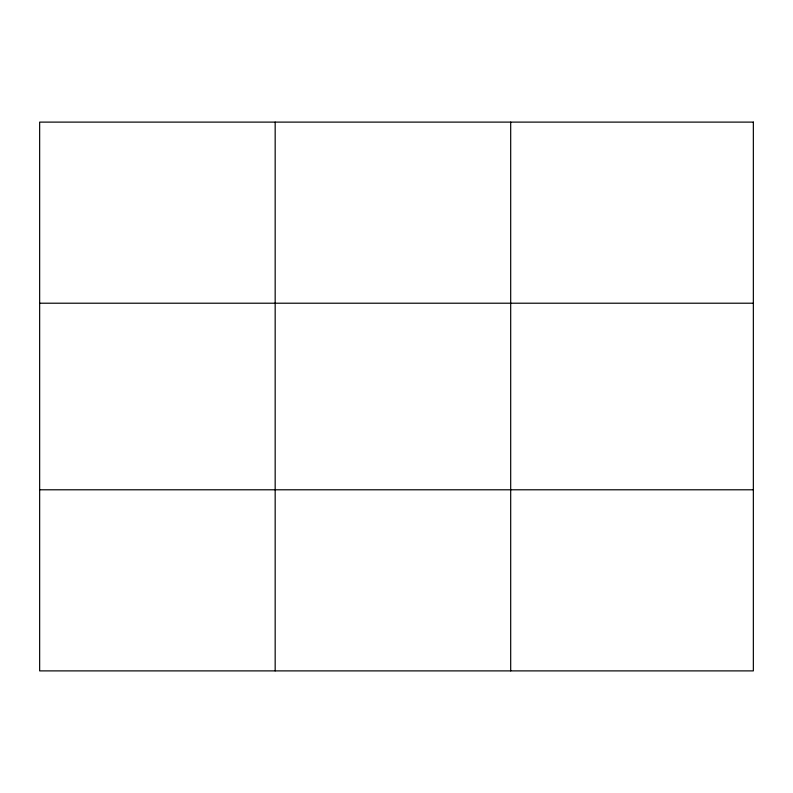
<?xml version="1.0" encoding="UTF-8"?>
<svg xmlns="http://www.w3.org/2000/svg" width="793" height="793" viewBox="0 0 793 793"><rect width="100%" height="100%" fill="white"/><g stroke="black" fill="none" stroke-linecap="round" stroke-linejoin="round"><path stroke-width="1.19" d="M275.171 122.112L275.171 670.888M510.692 122.112L510.692 670.888M39.65 303.213L753.35 303.213M39.65 489.787L753.35 489.787M753.35 122.112L753.35 670.888L39.65 670.888L39.65 122.112L753.35 122.112"/></g></svg>
